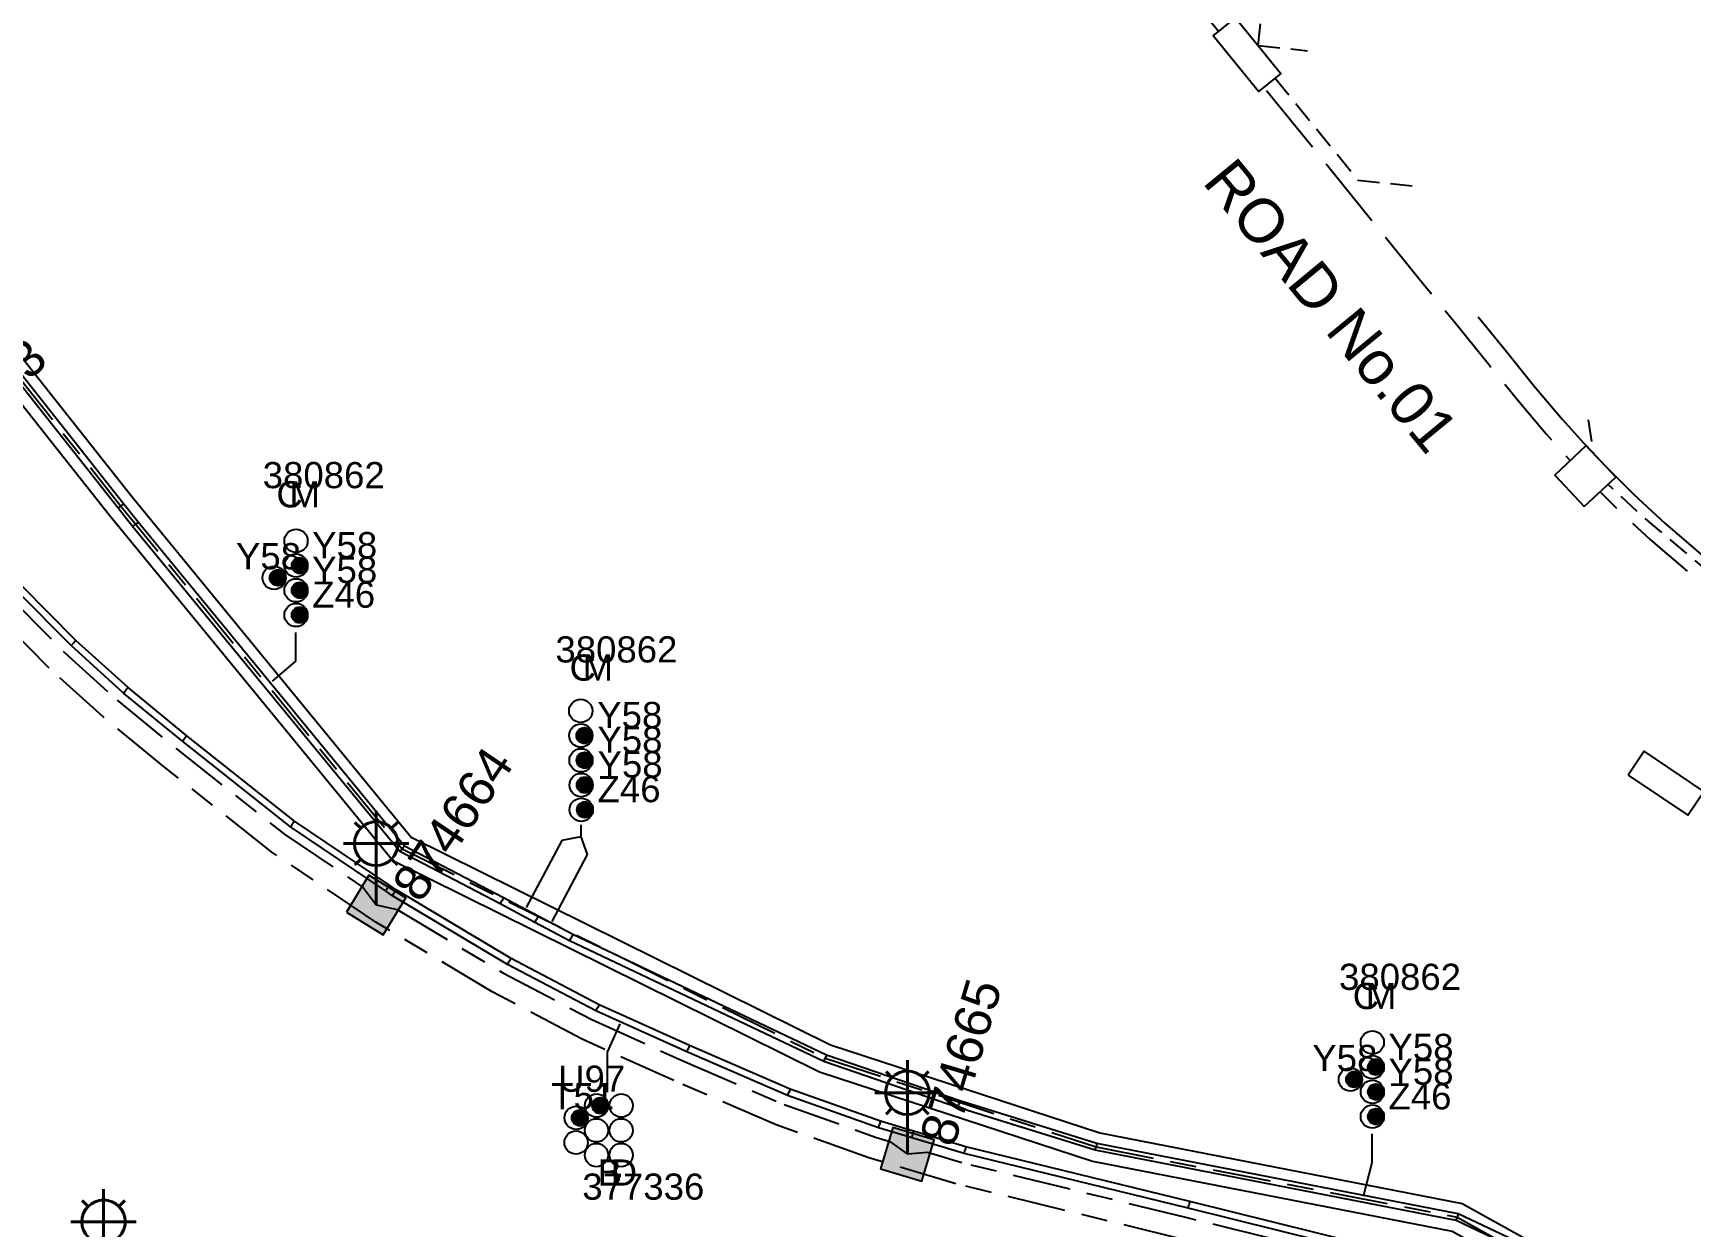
# Model space of a CAD drawing. Header units: metres. Extents: x 289087 to 291245, y 6227587 to 6229773.
# Drawn here: x 290317.4 to 290431.4, y 6228674.7 to 6228756.8 of the extents above; entities that cross this region are included whole.
import ezdxf
from ezdxf.enums import TextEntityAlignment as Align

# ---------------------------------------------------------------- set-up
doc = ezdxf.new("R2010")
doc.units = ezdxf.units.M
for name, pattern in [('Cable Exist UG', [8.2, 4, -1.2, 1.8, -1.2]), ('DASHED', [0.75, 0.5, -0.25]), ('IE Trench LV', [6.5, 5, -1.5])]:
    doc.linetypes.add(name, pattern=pattern)
for name, color, linetype in [('_User Ducts Config', 7, 'Continuous'), ('Duct_SP_EXT', 7, 'Continuous'), ('Equip_SP_SL_EXT', 7, 'Continuous'), ('Mains_HV_EXT', 7, 'Continuous'), ('Mains_SL_EXT', 7, 'Continuous'), ('Mains_TR_EXT', 7, 'Continuous'), ('Notes', 7, 'Continuous'), ('Services_SP_NEW_UG', 7, 'Continuous'), ('SupportsUG_SP_LV_NEW', 7, 'Continuous'), ('SupportsUG_SP_LV_SL_EXT', 7, 'Continuous'), ('SupportsUG_SP_LV_SL_NEW', 7, 'Continuous'), ('Trench_SP_NEW', 7, 'Continuous')]:
    doc.layers.add(name, color=color, linetype=linetype)
doc.layers.add('Cadastre Roads_SP_EXT', color=9, linetype='Continuous', lineweight=5)
doc.styles.add('COLUMN_LABEL', font='arial.ttf')
doc.styles.add('iecARIAL', font='arial.ttf', dxfattribs={"height": 2})
doc.styles.add('POLE_LABEL', font='arial.ttf')
doc.styles.get("Standard").update_dxf_attribs({"font": 'arial.ttf'})
doc.linetypes.add('Cable E UG', pattern='A,6,-0.5,["E",Standard,S=1.7,R=0,X=0.5,Y=-1],-2.9', length=9.4)
doc.linetypes.add('Cable P UG', pattern='A,6,-0.5,["P",Standard,S=1.7,R=0,X=0.5,Y=-1],-2.9', length=9.4)

# ---------------------------------------------------------------- blocks, each defined once
blk = doc.blocks.new('COLUMN_EXT')
blk.add_hatch(color=256).paths.add_polyline_path([(-1.49, 1.48), (-1.49, -1.49), (1.48, -1.49), (1.48, 1.48)])
blk.add_lwpolyline([(-1.49, -1.49), (1.48, -1.49), (1.48, 1.48), (-1.49, 1.48)], close=True)
for tag, height, style, flags, p in [('ASSET_NUM', 2.5, 'COLUMN_LABEL', 8, (2, 2)), ('STRUCTURE_PLANT_NUMBER', 0.2, 'POLE_LABEL', 9, (1.81, 0.03)), ('STREET_CODE', 0.2, 'COLUMN_LABEL', 9, (1.81, -0.2))]:
    blk.add_attdef(tag, text='', height=height, dxfattribs=dict(style=style, flags=flags)).set_placement(p, align=Align.MIDDLE_LEFT)
at = {"flags": 9}
for tag, p in [('COLUMN_TYPE', (1.81, -0.4)), ('OWNED_BY', (1.81, -0.6)), ('STATE', (1.81, -0.8)), ('USAGE', (1.81, -1)), ('LEGEND', (1.81, -1.2)), ('STREETNAME', (1.81, -1.6)), ('SUBURB', (1.81, -1.8)), ('LOCATION', (1.81, -1.4)), ('NOTES', (1.81, -2))]:
    blk.add_attdef(tag, text='', height=0.2, dxfattribs=at).set_placement(p, align=Align.MIDDLE_LEFT)
at = {"flags": 1}
blk.add_attdef('Z', (1.81, -2.35), '', height=0.2, dxfattribs=at)
blk = doc.blocks.new('DUCT_EXT')
blk.add_circle((0, 0.8), 0.8)
at = {"flags": 1}
blk.add_attdef('Z', (0, 0), '', height=0.2, dxfattribs=at)
at = {"flags": 9}
for tag, p in [('DUCT_CODE', (0, 0)), ('XSECT_TYPE', (0, -0.2)), ('STATE', (0, -0.6)), ('FB_REFERENCE', (0, -0.4)), ('NOTES', (0, -0.8))]:
    blk.add_attdef(tag, text='', height=0.2, dxfattribs=at).set_placement(p, align=Align.MIDDLE_LEFT)
blk = doc.blocks.new('SL_LANTERN_EXT')
at = {"lineweight": 40}
for p, q in [((0, 1.97), (0, 6.47)), ((-1.46, 5.68), (-1.06, 5.28)), ((1.46, 5.68), (1.06, 5.28)), ((-2.25, 4.22), (2.25, 4.22)), ((-1.46, 2.76), (-1.06, 3.16)), ((0, 0), (0, 2.72)), ((1.46, 2.76), (1.06, 3.16))]:
    blk.add_line(p, q, dxfattribs=at)
blk.add_circle((0, 4.22), 1.5, dxfattribs=at)
at = {"style": 'iecARIAL', "flags": 9}
blk.add_attdef('ASSET_NUM', (1.5, 1.5), '', height=2.5, dxfattribs=at)
for tag, p, height, flags in [('CONSTRUCTED_VOLTAGE', (0.98, -0.65), 0.2, 9), ('CONTROL_TYPE', (0.98, -0.85), 0.2, 9), ('LANTERN_PURPOSE', (0.98, -1.05), 0.2, 9), ('LANTERN_TYPE', (0.98, -1.25), 0.2, 9), ('LNUMBER', (2.18, -3.25), 2.5, 8), ('OPERATING_VOLTAGE', (0.98, -1.65), 0.2, 9), ('ORIENTATION', (0.98, -1.85), 0.2, 9), ('OWNED_BY', (0.98, -2.05), 0.2, 9), ('STATE', (0.98, -2.25), 0.2, 9), ('NO_PHASES', (0.98, -1.45), 0.2, 9), ('USAGE', (0.98, -2.45), 0.2, 9), ('CEXIST', (0.98, -2.65), 0.2, 9), ('CNEW', (0.98, -2.85), 0.2, 9), ('CNUMBER', (0.98, -3.05), 0.2, 9), ('CREMOVE', (0.98, -3.25), 0.2, 9), ('CREPLACE', (0.98, -3.45), 0.2, 9), ('LKINGHEIGHT', (0.98, -3.65), 0.2, 9), ('LBRACKET', (0.98, -3.85), 0.2, 9), ('LBRACKETVOCAB', (0.98, -4.05), 0.2, 9), ('LCATEGORY', (0.98, -4.25), 0.2, 9), ('LCHARGE1', (0.98, -4.45), 0.2, 9), ('LCHARGE1PERCENT', (0.98, -4.65), 0.2, 9), ('LCHARGE2', (0.98, -4.85), 0.2, 9), ('LCHARGE2PERCENT', (0.98, -5.05), 0.2, 9), ('LCHARGE3', (0.98, -5.25), 0.2, 9), ('LCHARGE3PERCENT', (0.98, -5.45), 0.2, 9), ('LEXIST', (0.98, -5.65), 0.2, 9), ('LLAMP', (0.98, -5.85), 0.2, 9), ('LLAMPVOCAB', (0.98, -6.05), 0.2, 9), ('LMAST', (0.98, -6.25), 0.2, 9), ('LMASTVOCAB', (0.98, -6.45), 0.2, 9), ('LNEW', (0.98, -6.65), 0.2, 9), ('LANTNUMBER', (0.98, -6.85), 0.2, 9), ('LOUTREACH', (0.98, -7.25), 0.2, 9), ('LOUTREACHVOCAB', (0.98, -7.45), 0.2, 9), ('LRATECODE', (0.98, -7.65), 0.2, 9), ('LREMOVE', (0.98, -7.85), 0.2, 9), ('LREPLACE', (0.98, -8.05), 0.2, 9), ('STREETNAME', (0.98, -9.25), 0.2, 9), ('LTYPE', (0.98, -8.25), 0.2, 9), ('LTYPEVOCAB', (0.98, -8.45), 0.2, 9), ('LEGEND', (0.98, -8.65), 0.2, 9), ('LOCATION', (0.98, -8.85), 0.2, 9), ('NOTES', (0.98, -9.05), 0.2, 9), ('SUBURB', (0.98, -9.45), 0.2, 1)]:
    blk.add_attdef(tag, p, '', height=height, dxfattribs=dict(flags=flags))
blk = doc.blocks.new('CABLE_LARGE_EXT')
h = blk.add_hatch(color=256)
edge = h.paths.add_edge_path()
edge.add_arc((0, 0.55), 0.55, 0, 360)
blk.add_circle((0, 0.55), 0.55)
at = {"flags": 1}
blk.add_attdef('Z', (0, 0), '', height=0.2, dxfattribs=at)
at = {"flags": 9}
for tag, p in [('COND_CODE', (0, 0)), ('STATE', (0, -0.4)), ('XSECT_SIZE', (0, -0.6)), ('FB_REFERENCE', (0, -0.2)), ('NOTES', (0, -0.8))]:
    blk.add_attdef(tag, text='', height=0.2, dxfattribs=at).set_placement(p, align=Align.MIDDLE_LEFT)
blk = doc.blocks.new('*U56')
for tag, flags, p in [('LOCATION', 9, (1.5, -2.2)), ('Z', 1, (1.5, -2.8)), ('NOTES', 9, (1.5, -2.4)), ('LABEL_ALIGNMENT', 9, (1.5, -2.6))]:
    blk.add_attdef(tag, text='', height=0.2, dxfattribs=dict(flags=flags)).set_placement(p, align=Align.MIDDLE_LEFT)
blk.add_wipeout([(-1.485, -1.485), (1.485, -1.485), (1.485, 1.485), (-1.485, 1.485)])
at = {"lineweight": -3}
blk.add_lwpolyline([(-1.485, -1.485), (1.485, -1.485), (1.485, 1.485), (-1.485, 1.485)], close=True, dxfattribs=at)
at = {"flags": 9}
for tag, height, p in [('ASSET_NUM', 2.5, (2, 2)), ('STREET_CODE', 0.2, (1.5, 0)), ('OWNED_BY', 0.2, (1.5, -0.4)), ('OPERATED_BY', 0.2, (1.5, -0.6)), ('STATE', 0.2, (1.5, -1)), ('COLUMN_TYPE', 0.2, (1.5, -0.2)), ('USAGE', 0.2, (1.5, -1.2)), ('MAINTAINED_BY', 0.2, (1.5, -0.8)), ('SUBURB', 0.2, (1.5, -1.8)), ('STREETNAME', 0.2, (1.5, -2)), ('LEGEND', 0.2, (1.5, -1.4)), ('PARENT', 0.2, (1.5, -1.6))]:
    blk.add_attdef(tag, text='', height=height, dxfattribs=at).set_placement(p, align=Align.MIDDLE_LEFT)
at = {"style": 'POLE_LABEL', "flags": 9}
blk.add_attdef('STRUCTURE_PLANT_NUMBER', text='', height=0.2, dxfattribs=at).set_placement((1.5, 0.242), align=Align.MIDDLE_LEFT)
blk = doc.blocks.new('PILLAR_NEW')
at = {"flags": 9}
for tag, height, p in [('ASSET_NUM', 2.5, (2, 4)), ('STREET_CODE', 0.2, (1.5, 2)), ('OWNED_BY', 0.2, (1.5, 1.8))]:
    blk.add_attdef(tag, text='', height=height, dxfattribs=at).set_placement(p, align=Align.MIDDLE_LEFT)
blk.add_wipeout([(-2.47, 0.99), (2.47, 0.99), (2.47, -0.99), (-2.47, -0.99)])
at = {"lineweight": -3}
blk.add_lwpolyline([(-2.47, 0.99), (2.47, 0.99), (2.47, -0.99), (-2.47, -0.99)], close=True, dxfattribs=at)
for tag, flags, p in [('OPERATED_BY', 9, (1.5, 1.6)), ('STATE', 9, (1.5, 1.2)), ('MAINTAINED_BY', 9, (1.5, 1.4)), ('SUPPORT_TYPE', 9, (1.5, 1)), ('SUBURB', 9, (1.5, 0.2)), ('STREETNAME', 9, (1.5, 0)), ('USAGE', 9, (1.5, 0.8)), ('LEGEND', 9, (1.5, 0.6)), ('PARENT', 9, (1.5, 0.4)), ('Z', 1, (1.5, -0.6)), ('LOCATION', 9, (1.5, -0.2)), ('NOTES', 9, (1.5, -0.4))]:
    blk.add_attdef(tag, text='', height=0.2, dxfattribs=dict(flags=flags)).set_placement(p, align=Align.MIDDLE_LEFT)

msp = doc.modelspace()

# ---------------------------------------------------------------- linework, layer by layer
at = {"layer": '_User Ducts Config'}
for points in [[(290335.46, 6228715.55), (290335.46, 6228713.57), (290333.86, 6228712.2)], [(290355.09, 6228702.31), (290355.09, 6228701.48), (290353.78, 6228701.23), (290351.33, 6228696.62)], [(290355.09, 6228702.31), (290355.09, 6228701.48), (290355.53, 6228700.27), (290353.09, 6228695.67)], [(290356.93, 6228683.93), (290356.93, 6228686.68), (290357.8, 6228688.63)], [(290409.49, 6228681.05), (290409.49, 6228679.06), (290408.9, 6228676.76)]]:
    msp.add_lwpolyline(points, dxfattribs=at)
at = {"layer": 'Duct_SP_EXT'}
for p, q in [((290323.26, 6228724.09), (290244.86, 6228823.21)), ((290323.64, 6228724.39), (290245.24, 6228823.51)), ((290323.26, 6228724.09), (290323.45, 6228724.24)), ((290323.26, 6228724.09), (290323.45, 6228724.24)), ((290324.26, 6228722.83), (290323.26, 6228724.09)), ((290323.64, 6228724.39), (290323.45, 6228724.24)), ((290323.64, 6228724.39), (290323.45, 6228724.24)), ((290324.64, 6228723.13), (290323.64, 6228724.39)), ((290324.26, 6228722.83), (290324.45, 6228722.98)), ((290342.64, 6228700.47), (290324.26, 6228722.83)), ((290324.64, 6228723.13), (290324.45, 6228722.98)), ((290342.95, 6228700.85), (290324.64, 6228723.13)), ((290320.03, 6228714.65), (290316.3, 6228718.42)), ((290320.36, 6228714.99), (290316.64, 6228718.76)), ((290320.03, 6228714.65), (290320.19, 6228714.82)), ((290323.64, 6228711.38), (290320.03, 6228714.65)), ((290320.36, 6228714.99), (290320.19, 6228714.82)), ((290323.95, 6228711.75), (290320.36, 6228714.99)), ((290323.64, 6228711.38), (290323.79, 6228711.57)), ((290327.68, 6228708.06), (290323.64, 6228711.38)), ((290323.95, 6228711.75), (290323.79, 6228711.57)), ((290327.98, 6228708.44), (290323.95, 6228711.75)), ((290327.68, 6228708.06), (290327.83, 6228708.25)), ((290335.11, 6228702.18), (290327.68, 6228708.06)), ((290327.98, 6228708.44), (290327.83, 6228708.25)), ((290335.4, 6228702.57), (290327.98, 6228708.44)), ((290335.11, 6228702.18), (290335.25, 6228702.38)), ((290341.65, 6228697.77), (290335.11, 6228702.18)), ((290335.4, 6228702.57), (290335.25, 6228702.38)), ((290341.92, 6228698.17), (290335.4, 6228702.57)), ((290342.64, 6228700.47), (290342.79, 6228700.66)), ((290342.95, 6228700.85), (290342.79, 6228700.66)), ((290349.76, 6228697.29), (290342.95, 6228700.85)), ((290349.54, 6228696.87), (290342.64, 6228700.47)), ((290341.65, 6228697.77), (290341.78, 6228697.97)), ((290341.65, 6228697.77), (290341.78, 6228697.97)), ((290342.14, 6228697.44), (290341.65, 6228697.77)), ((290341.92, 6228698.17), (290341.78, 6228697.97)), ((290341.92, 6228698.17), (290341.78, 6228697.97)), ((290342.39, 6228697.85), (290341.92, 6228698.17)), ((290342.14, 6228697.44), (290342.26, 6228697.64)), ((290350.05, 6228692.71), (290342.14, 6228697.44)), ((290342.39, 6228697.85), (290342.26, 6228697.64)), ((290350.29, 6228693.13), (290342.39, 6228697.85)), ((290349.76, 6228697.29), (290349.65, 6228697.08)), ((290352.15, 6228696.03), (290349.76, 6228697.29)), ((290349.54, 6228696.87), (290349.65, 6228697.08)), ((290351.92, 6228695.6), (290349.54, 6228696.87)), ((290352.15, 6228696.03), (290352.03, 6228695.81)), ((290352.15, 6228696.03), (290352.03, 6228695.81)), ((290354.53, 6228694.76), (290352.15, 6228696.03)), ((290351.92, 6228695.6), (290352.03, 6228695.81)), ((290351.92, 6228695.6), (290352.03, 6228695.81)), ((290354.31, 6228694.33), (290351.92, 6228695.6)), ((290354.31, 6228694.33), (290354.42, 6228694.55)), ((290371.8, 6228686.04), (290354.31, 6228694.33)), ((290354.53, 6228694.76), (290354.42, 6228694.55)), ((290371.98, 6228686.48), (290354.53, 6228694.76)), ((290350.05, 6228692.71), (290350.17, 6228692.92)), ((290356.13, 6228689.51), (290350.05, 6228692.71)), ((290350.29, 6228693.13), (290350.17, 6228692.92)), ((290356.34, 6228689.94), (290350.29, 6228693.13)), ((290356.13, 6228689.51), (290356.23, 6228689.72)), ((290362.37, 6228686.69), (290356.13, 6228689.51)), ((290356.34, 6228689.94), (290356.23, 6228689.72)), ((290362.56, 6228687.13), (290356.34, 6228689.94)), ((290362.37, 6228686.69), (290362.46, 6228686.91)), ((290362.56, 6228687.13), (290362.46, 6228686.91)), ((290369.49, 6228684.14), (290362.56, 6228687.13)), ((290369.31, 6228683.69), (290362.37, 6228686.69)), ((290371.8, 6228686.04), (290371.89, 6228686.26)), ((290381, 6228682.86), (290371.8, 6228686.04)), ((290371.98, 6228686.48), (290371.89, 6228686.26)), ((290381.15, 6228683.32), (290371.98, 6228686.48)), ((290369.31, 6228683.69), (290369.4, 6228683.91)), ((290375.56, 6228681.47), (290369.31, 6228683.69)), ((290369.49, 6228684.14), (290369.4, 6228683.91)), ((290375.71, 6228681.92), (290369.49, 6228684.14)), ((290381, 6228682.86), (290381.08, 6228683.09)), ((290381.01, 6228682.86), (290381, 6228682.86)), ((290381.01, 6228682.86), (290381.08, 6228683.09)), ((290390.47, 6228679.93), (290381.01, 6228682.86)), ((290381.15, 6228683.32), (290381.08, 6228683.09)), ((290381.15, 6228683.32), (290381.08, 6228683.09)), ((290390.59, 6228680.39), (290381.15, 6228683.32)), ((290381.15, 6228683.32), (290381.15, 6228683.32)), ((290375.56, 6228681.47), (290375.64, 6228681.7)), ((290377.85, 6228680.78), (290375.56, 6228681.47)), ((290375.71, 6228681.92), (290375.64, 6228681.7)), ((290377.98, 6228681.24), (290375.71, 6228681.92)), ((290377.98, 6228681.24), (290377.92, 6228681.01)), ((290377.98, 6228681.24), (290377.92, 6228681.01)), ((290381.58, 6228680.17), (290377.98, 6228681.24)), ((290377.85, 6228680.78), (290377.92, 6228681.01)), ((290377.85, 6228680.78), (290377.92, 6228681.01)), ((290381.46, 6228679.7), (290377.85, 6228680.78)), ((290381.58, 6228680.17), (290381.52, 6228679.94)), ((290396.97, 6228676.4), (290381.58, 6228680.17)), ((290390.47, 6228679.93), (290390.53, 6228680.16)), ((290390.59, 6228680.39), (290390.53, 6228680.16)), ((290415.44, 6228675.55), (290390.59, 6228680.39)), ((290381.46, 6228679.7), (290381.52, 6228679.94)), ((290396.86, 6228675.94), (290381.46, 6228679.7)), ((290415.29, 6228675.09), (290390.47, 6228679.93)), ((290396.86, 6228675.94), (290396.91, 6228676.17)), ((290435.69, 6228666.35), (290396.86, 6228675.94)), ((290396.97, 6228676.4), (290396.91, 6228676.17)), ((290435.81, 6228666.81), (290396.97, 6228676.4)), ((290415.44, 6228675.55), (290415.37, 6228675.32)), ((290420.53, 6228673.14), (290415.44, 6228675.55)), ((290415.29, 6228675.09), (290415.37, 6228675.32)), ((290420.3, 6228672.72), (290415.29, 6228675.09))]:
    msp.add_line(p, q, dxfattribs=at)
at = {"layer": 'Mains_HV_EXT', "linetype": 'Cable P UG'}
msp.add_lwpolyline([(290245.84, 6228823.97), (290324.23, 6228724.87), (290343.43, 6228701.46), (290372.27, 6228687.19), (290390.78, 6228681.13), (290415.71, 6228676.27), (290436.93, 6228664.48), (290473.55, 6228655.67), (290477.44, 6228654.71)], dxfattribs=at)
at = {"layer": 'Mains_HV_EXT', "linetype": 'Cable E UG'}
msp.add_lwpolyline([(290244.26, 6228822.74), (290322.67, 6228723.61), (290342.15, 6228699.86), (290371.51, 6228685.33), (290390.28, 6228679.19), (290415.02, 6228674.37), (290436.2, 6228662.6), (290473.09, 6228653.72), (290476.96, 6228652.77)], dxfattribs=at)
at = {"layer": 'Mains_HV_EXT', "linetype": 'Cable Exist UG'}
msp.add_lwpolyline([(290484.62, 6228654.42), (290455.74, 6228661.52), (290435.37, 6228664.2), (290435.37, 6228664.2), (290396.34, 6228673.84), (290380.89, 6228677.62), (290374.89, 6228679.41), (290368.52, 6228681.68), (290361.49, 6228684.72), (290355.18, 6228687.57), (290348.99, 6228690.83), (290340.98, 6228695.62), (290333.84, 6228700.44), (290326.33, 6228706.38), (290322.23, 6228709.75), (290318.53, 6228713.09), (290314.78, 6228716.89)], dxfattribs=at)
at = {"layer": 'Mains_SL_EXT', "linetype": 'Cable Exist UG'}
for points in [[(290307.03, 6228726.55), (290308.33, 6228725.84), (290308.33, 6228725.84), (290311.84, 6228721.92), (290315.84, 6228717.95), (290319.57, 6228714.17), (290323.2, 6228710.88), (290327.27, 6228707.55), (290334.72, 6228701.65), (290340.12, 6228698.01), (290341.01, 6228696.8)], [(290341.01, 6228696.8), (290342.45, 6228696.48), (290342.45, 6228696.48), (290349.73, 6228692.13), (290355.84, 6228688.92), (290362.1, 6228686.09), (290369.07, 6228683.08), (290375.36, 6228680.84), (290376.35, 6228680.54), (290377.55, 6228679.66)], [(290435.41, 6228665.22), (290434.31, 6228666.01), (290434.31, 6228666.01), (290396.7, 6228675.3), (290381.29, 6228679.07), (290378.93, 6228679.77), (290377.55, 6228679.66)]]:
    msp.add_lwpolyline(points, dxfattribs=at)
at = {"layer": 'Mains_TR_EXT', "linetype": 'Cable Exist UG'}
msp.add_lwpolyline([(290245.05, 6228823.36), (290323.45, 6228724.24), (290342.79, 6228700.66), (290371.89, 6228686.26), (290390.53, 6228680.16), (290415.37, 6228675.32), (290436.57, 6228663.54), (290473.32, 6228654.69), (290477.2, 6228653.74)], dxfattribs=at)
at = {"layer": 'Services_SP_NEW_UG', "linetype": 'DASHED', "ltscale": 3, "flags": 128}
for points in [[(290408.54, 6228746.66), (290412.65, 6228746.23)], [(290424.98, 6228726.46), (290424.3, 6228730.8)], [(290424.98, 6228726.46), (290428.18, 6228723.45), (290432.79, 6228719.61)]]:
    msp.add_lwpolyline(points, dxfattribs=at)
at = {"layer": 'Trench_SP_NEW', "linetype": 'IE Trench LV', "flags": 128}
msp.add_lwpolyline([(290387.27, 6228773.34), (290386.9, 6228771.76), (290392.95, 6228764.3), (290408.08, 6228745.64), (290410.3, 6228742.9), (290413.06, 6228739.5), (290415.56, 6228736.43), (290417.59, 6228733.92), (290419.54, 6228731.52), (290421.48, 6228729.21), (290423.36, 6228727.12), (290424.6, 6228725.82), (290426.42, 6228724), (290428.67, 6228721.91), (290431.97, 6228719.09), (290433.74, 6228717.7), (290437.06, 6228715.27), (290441.57, 6228712.36), (290443.95, 6228710.98), (290446.59, 6228709.57), (290449.87, 6228707.97), (290453.24, 6228706.51), (290456.01, 6228705.44), (290458.46, 6228704.58), (290461.01, 6228703.77), (290461.7, 6228703.56), (290461.94, 6228703.48)], dxfattribs=at)

# ---------------------------------------------------------------- block references
at = {"layer": '_User Ducts Config'}
for name, p, rotation in [('DUCT_EXT', (290336.3, 6228721.85), 90.33376248195651), ('DUCT_EXT', (290334.79, 6228719.31), 90.33376248195651), ('DUCT_EXT', (290336.3, 6228720.15), 90.33376248195651), ('CABLE_LARGE_EXT', (290336.3, 6228720.15), 90.33376248195651), ('CABLE_LARGE_EXT', (290334.79, 6228719.31), 90.33376248195651), ('DUCT_EXT', (290336.3, 6228718.45), 90.33376248195651), ('CABLE_LARGE_EXT', (290336.3, 6228718.45), 90.33376248195651), ('DUCT_EXT', (290336.3, 6228716.75), 90.33376248195651), ('CABLE_LARGE_EXT', (290336.3, 6228716.75), 90.33376248195651), ('DUCT_EXT', (290355.88, 6228710.16), 90.65340340103329), ('DUCT_EXT', (290355.89, 6228708.46), 90.65340340103329), ('CABLE_LARGE_EXT', (290355.89, 6228708.46), 90.65340340103329), ('DUCT_EXT', (290355.9, 6228706.76), 90.65340340103329), ('CABLE_LARGE_EXT', (290355.9, 6228706.76), 90.65340340103329), ('DUCT_EXT', (290355.91, 6228705.06), 90.65340340103329), ('CABLE_LARGE_EXT', (290355.91, 6228705.06), 90.65340340103329), ('DUCT_EXT', (290355.92, 6228703.36), 90.65340340103329), ('CABLE_LARGE_EXT', (290355.92, 6228703.36), 90.65340340103329), ('DUCT_EXT', (290410.33, 6228687.35), 90.33376248195651), ('DUCT_EXT', (290410.33, 6228685.65), 90.33376248195651), ('CABLE_LARGE_EXT', (290410.33, 6228685.65), 90.33376248195651), ('DUCT_EXT', (290408.82, 6228684.8), 90.33376248195651), ('CABLE_LARGE_EXT', (290408.82, 6228684.8), 90.33376248195651), ('DUCT_EXT', (290410.33, 6228683.95), 90.33376248195651), ('DUCT_EXT', (290356.97, 6228683), 89.96679994257505), ('CABLE_LARGE_EXT', (290356.97, 6228683), 90.10533878515238), ('DUCT_EXT', (290358.67, 6228683), 89.96679994257505), ('CABLE_LARGE_EXT', (290410.33, 6228683.95), 90.33376248195651), ('DUCT_EXT', (290355.57, 6228682.16), 89.96679994257505), ('CABLE_LARGE_EXT', (290355.57, 6228682.16), 90.0444543640779), ('DUCT_EXT', (290410.33, 6228682.25), 90.33376248195651), ('CABLE_LARGE_EXT', (290410.33, 6228682.25), 90.33376248195651), ('DUCT_EXT', (290355.56, 6228680.46), 89.96679994257505), ('DUCT_EXT', (290356.96, 6228681.3), 89.96679994257505), ('DUCT_EXT', (290358.66, 6228681.3), 89.96679994257505), ('DUCT_EXT', (290356.96, 6228679.6), 89.96679994257505), ('DUCT_EXT', (290358.66, 6228679.6), 89.96679994257505)]:
    msp.add_blockref(name, p, dxfattribs=dict(at, rotation=rotation))
at = {"layer": 'Equip_SP_SL_EXT'}
for p in [(290341.01, 6228696.8), (290377.55, 6228679.66), (290322.26, 6228670.79)]:
    msp.add_blockref('SL_LANTERN_EXT', p, dxfattribs=at)
at = {"layer": 'SupportsUG_SP_LV_SL_EXT'}
ref = msp.add_blockref('COLUMN_EXT', (290307.03, 6228726.55), dxfattribs=dict(at, rotation=312.3637473304436))
ref.add_attrib('ASSET_NUM', '874663', dxfattribs={"layer": '0', "height": 2.5, "rotation": 41.6627, "style": 'COLUMN_LABEL'}).set_placement((290309.03, 6228727.3), align=Align.MIDDLE_LEFT)
ref = msp.add_blockref('COLUMN_EXT', (290341.01, 6228696.8), dxfattribs=dict(at, rotation=328.4537290739397))
ref.add_attrib('ASSET_NUM', '874664', dxfattribs={"layer": '0', "height": 2.5, "rotation": 55.9611, "style": 'COLUMN_LABEL'}).set_placement((290343.01, 6228697.55), align=Align.MIDDLE_LEFT)
ref = msp.add_blockref('COLUMN_EXT', (290377.55, 6228679.66), dxfattribs=dict(at, rotation=343.3421542894531))
ref.add_attrib('ASSET_NUM', '874665', dxfattribs={"layer": '0', "height": 2.5, "rotation": 73.3422, "style": 'COLUMN_LABEL'}).set_placement((290379.55, 6228680.41), align=Align.MIDDLE_LEFT)

# ---------------------------------------------------------------- texts
at = {"layer": '_User Ducts Config'}
for s, p in [('380862', (290333.21, 6228725.47)), ('C', (290334.15, 6228724.15)), ('M', (290335.05, 6228724.15)), ('Y58', (290336.61, 6228720.65)), ('Y58', (290331.37, 6228719.89)), ('Y58', (290336.61, 6228718.95)), ('Z46', (290336.61, 6228717.25)), ('380862', (290353.34, 6228713.48)), ('C', (290354.31, 6228712.23)), ('M', (290355.21, 6228712.23)), ('Y58', (290356.22, 6228708.97)), ('Y58', (290356.23, 6228707.27)), ('Y58', (290356.24, 6228705.57)), ('Z46', (290356.24, 6228703.87)), ('380862', (290407.24, 6228690.96)), ('C', (290408.18, 6228689.64)), ('M', (290409.08, 6228689.64)), ('Y58', (290405.4, 6228685.38)), ('Y58', (290410.64, 6228686.14)), ('U97', (290353.53, 6228683.95)), ('Y58', (290410.64, 6228684.44)), ('T51', (290353.05, 6228682.75)), ('Z46', (290410.64, 6228682.74)), ('B', (290356.24, 6228677.5)), ('D', (290357.14, 6228677.5)), ('377336', (290355.19, 6228676.53))]:
    msp.add_text(s, height=1.8, dxfattribs=at).set_placement(p)
at = {"layer": 'Cadastre Roads_SP_EXT', "color": 0}
msp.add_text('ROAD No.01', height=3, rotation=309.4893, dxfattribs=at).set_placement((290397.77, 6228746.51))

# ---------------------------------------------------------------- next in the draw order: block references
at = {"layer": 'SupportsUG_SP_LV_NEW', "rotation": 309.0166791943747}
msp.add_blockref('PILLAR_NEW', (290400.91, 6228755.29), dxfattribs=at)
at = {"layer": 'SupportsUG_SP_LV_NEW', "xscale": -1, "rotation": 146.0807908611356}
msp.add_blockref('PILLAR_NEW', (290429.73, 6228705.17), dxfattribs=at)
at = {"layer": 'SupportsUG_SP_LV_SL_NEW', "rotation": 43.27659954974878}
msp.add_blockref('*U56', (290424.17, 6228726.3), dxfattribs=at)

# ---------------------------------------------------------------- next in the draw order: linework, layer by layer
at = {"layer": 'Notes', "flags": 128}
msp.add_lwpolyline([(290416.81, 6228737.26), (290418.75, 6228734.86), (290420.69, 6228732.47), (290422.61, 6228730.19), (290424.46, 6228728.14), (290425.68, 6228726.86), (290427.46, 6228725.08), (290429.66, 6228723.03), (290432.92, 6228720.25), (290434.65, 6228718.89), (290437.91, 6228716.51), (290442.35, 6228713.64), (290444.68, 6228712.29), (290447.27, 6228710.9), (290450.5, 6228709.33), (290453.81, 6228707.9), (290456.53, 6228706.84), (290458.94, 6228706), (290461.46, 6228705.21), (290462.15, 6228704.99)], dxfattribs=at)
at = {"layer": 'Services_SP_NEW_UG', "linetype": 'DASHED', "ltscale": 3, "flags": 128}
for points in [[(290401.68, 6228755.92), (290402.04, 6228759.31)], [(290401.68, 6228755.92), (290405.08, 6228755.56)], [(290402.85, 6228753.68), (290408.54, 6228746.66)]]:
    msp.add_lwpolyline(points, dxfattribs=at)

doc.saveas('drawing.dxf')
